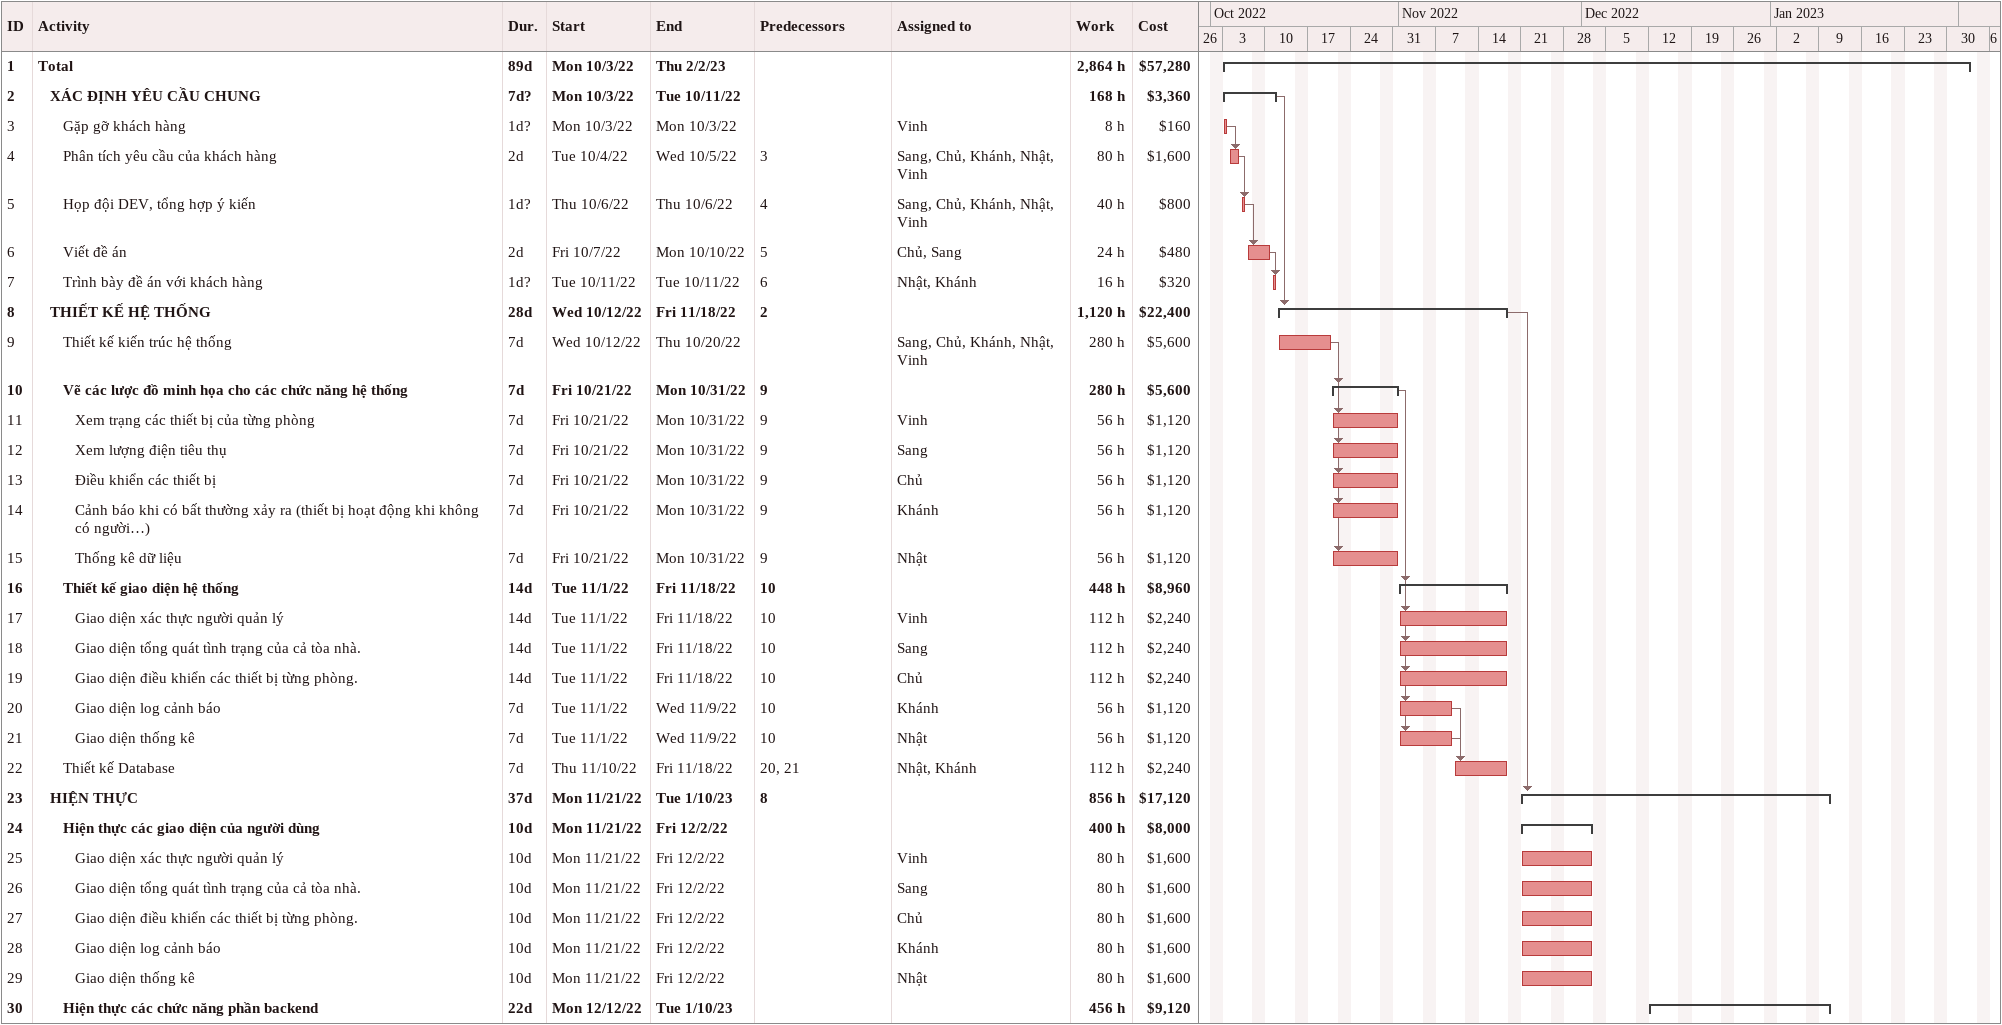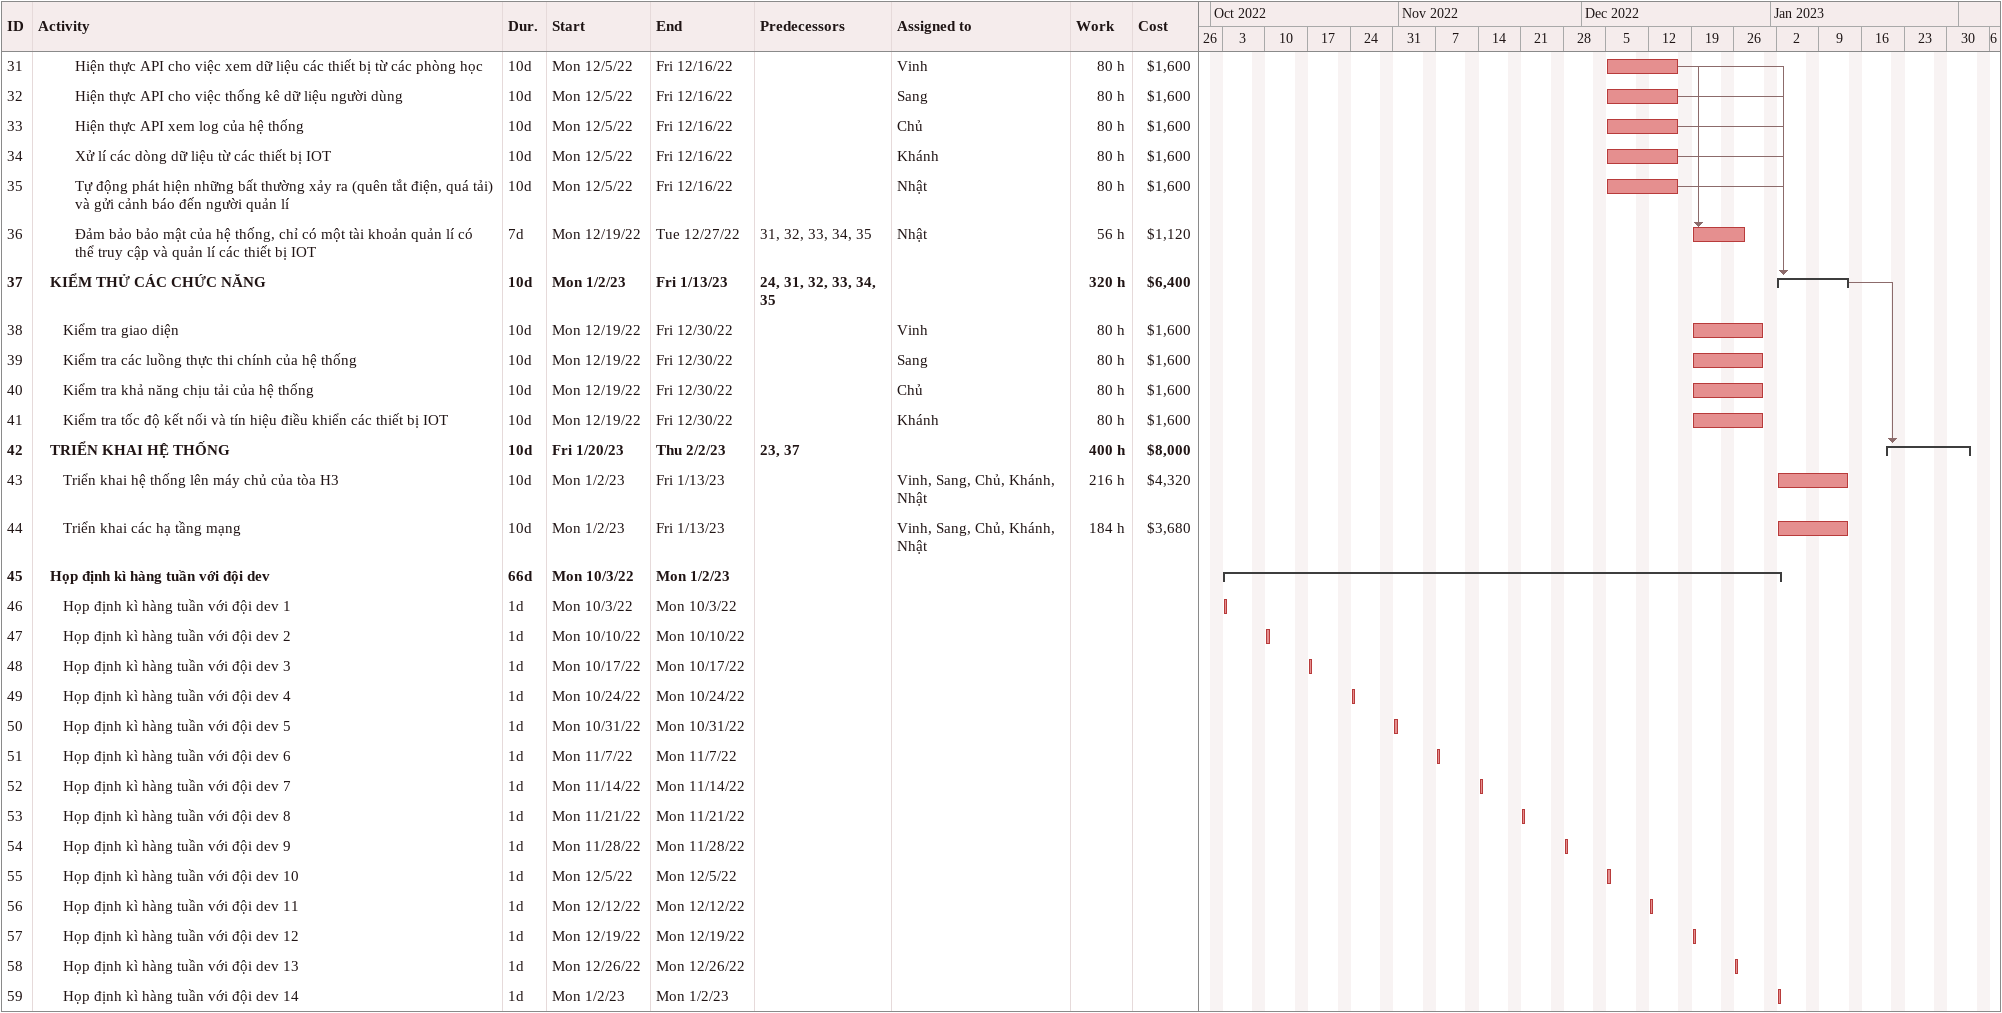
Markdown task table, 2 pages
| ID | Level | Task | Duration | Start | Finish | Predecessors | Resources | Work (h) | Cost ($) |
|---|---|---|---|---|---|---|---|---|---|
| 1 | 1 | **Total** | 89d | 2022-10-03 | 2023-02-02 |  |  | 2864 | 57280 |
| 2 | 2 | **XÁC ĐỊNH YÊU CẦU CHUNG** | 7d? | 2022-10-03 | 2022-10-11 |  |  | 168 | 3360 |
| 3 | 3 | Gặp gỡ khách hàng | 1d? | 2022-10-03 | 2022-10-03 |  | Vinh | 8 | 160 |
| 4 | 3 | Phân tích yêu cầu của khách hàng | 2d | 2022-10-04 | 2022-10-05 | 3 | Sang, Chủ, Khánh, Nhật, Vinh | 80 | 1600 |
| 5 | 3 | Họp đội DEV, tổng hợp ý kiến | 1d? | 2022-10-06 | 2022-10-06 | 4 | Sang, Chủ, Khánh, Nhật, Vinh | 40 | 800 |
| 6 | 3 | Viết đề án | 2d | 2022-10-07 | 2022-10-10 | 5 | Chủ, Sang | 24 | 480 |
| 7 | 3 | Trình bày đề án với khách hàng | 1d? | 2022-10-11 | 2022-10-11 | 6 | Nhật, Khánh | 16 | 320 |
| 8 | 2 | **THIẾT KẾ HỆ THỐNG** | 28d | 2022-10-12 | 2022-11-18 | 2 |  | 1120 | 22400 |
| 9 | 3 | Thiết kế kiến trúc hệ thống | 7d | 2022-10-12 | 2022-10-20 |  | Sang, Chủ, Khánh, Nhật, Vinh | 280 | 5600 |
| 10 | 3 | **Vẽ các lược đồ minh họa cho các chức năng hệ thống** | 7d | 2022-10-21 | 2022-10-31 | 9 |  | 280 | 5600 |
| 11 | 4 | Xem trạng các thiết bị của từng phòng | 7d | 2022-10-21 | 2022-10-31 | 9 | Vinh | 56 | 1120 |
| 12 | 4 | Xem lượng điện tiêu thụ | 7d | 2022-10-21 | 2022-10-31 | 9 | Sang | 56 | 1120 |
| 13 | 4 | Điều khiển các thiết bị | 7d | 2022-10-21 | 2022-10-31 | 9 | Chủ | 56 | 1120 |
| 14 | 4 | Cảnh báo khi có bất thường xảy ra (thiết bị hoạt động khi không có người…) | 7d | 2022-10-21 | 2022-10-31 | 9 | Khánh | 56 | 1120 |
| 15 | 4 | Thống kê dữ liệu | 7d | 2022-10-21 | 2022-10-31 | 9 | Nhật | 56 | 1120 |
| 16 | 3 | **Thiết kế giao diện hệ thống** | 14d | 2022-11-01 | 2022-11-18 | 10 |  | 448 | 8960 |
| 17 | 4 | Giao diện xác thực người quản lý | 14d | 2022-11-01 | 2022-11-18 | 10 | Vinh | 112 | 2240 |
| 18 | 4 | Giao diện tổng quát tình trạng của cả tòa nhà. | 14d | 2022-11-01 | 2022-11-18 | 10 | Sang | 112 | 2240 |
| 19 | 4 | Giao diện điều khiển các thiết bị từng phòng. | 14d | 2022-11-01 | 2022-11-18 | 10 | Chủ | 112 | 2240 |
| 20 | 4 | Giao diện log cảnh báo | 7d | 2022-11-01 | 2022-11-09 | 10 | Khánh | 56 | 1120 |
| 21 | 4 | Giao diện thống kê | 7d | 2022-11-01 | 2022-11-09 | 10 | Nhật | 56 | 1120 |
| 22 | 3 | Thiết kế Database | 7d | 2022-11-10 | 2022-11-18 | 20, 21 | Nhật, Khánh | 112 | 2240 |
| 23 | 2 | **HIỆN THỰC** | 37d | 2022-11-21 | 2023-01-10 | 8 |  | 856 | 17120 |
| 24 | 3 | **Hiện thực các giao diện của người dùng** | 10d | 2022-11-21 | 2022-12-02 |  |  | 400 | 8000 |
| 25 | 4 | Giao diện xác thực người quản lý | 10d | 2022-11-21 | 2022-12-02 |  | Vinh | 80 | 1600 |
| 26 | 4 | Giao diện tổng quát tình trạng của cả tòa nhà. | 10d | 2022-11-21 | 2022-12-02 |  | Sang | 80 | 1600 |
| 27 | 4 | Giao diện điều khiển các thiết bị từng phòng. | 10d | 2022-11-21 | 2022-12-02 |  | Chủ | 80 | 1600 |
| 28 | 4 | Giao diện log cảnh báo | 10d | 2022-11-21 | 2022-12-02 |  | Khánh | 80 | 1600 |
| 29 | 4 | Giao diện thống kê | 10d | 2022-11-21 | 2022-12-02 |  | Nhật | 80 | 1600 |
| 30 | 3 | **Hiện thực các chức năng phần backend** | 22d | 2022-12-12 | 2023-01-10 |  |  | 456 | 9120 |
| 31 | 4 | Hiện thực API cho việc xem dữ liệu các thiết bị từ các phòng học | 10d | 2022-12-05 | 2022-12-16 |  | Vinh | 80 | 1600 |
| 32 | 4 | Hiện thực API cho việc thống kê dữ liệu người dùng | 10d | 2022-12-05 | 2022-12-16 |  | Sang | 80 | 1600 |
| 33 | 4 | Hiện thực API xem log của hệ thống | 10d | 2022-12-05 | 2022-12-16 |  | Chủ | 80 | 1600 |
| 34 | 4 | Xử lí các dòng dữ liệu từ các thiết bị IOT | 10d | 2022-12-05 | 2022-12-16 |  | Khánh | 80 | 1600 |
| 35 | 4 | Tự động phát hiện những bất thường xảy ra (quên tắt điện, quá tải) và gửi cảnh báo đến người quản lí | 10d | 2022-12-05 | 2022-12-16 |  | Nhật | 80 | 1600 |
| 36 | 4 | Đảm bảo bảo mật của hệ thống, chỉ có một tài khoản quản lí có thể truy cập và quản lí các thiết bị IOT | 7d | 2022-12-19 | 2022-12-27 | 31, 32, 33, 34, 35 | Nhật | 56 | 1120 |
| 37 | 2 | **KIỂM THỬ CÁC CHỨC NĂNG** | 10d | 2023-01-02 | 2023-01-13 | 24, 31, 32, 33, 34, 35 |  | 320 | 6400 |
| 38 | 3 | Kiểm tra giao diện | 10d | 2022-12-19 | 2022-12-30 |  | Vinh | 80 | 1600 |
| 39 | 3 | Kiểm tra các luồng thực thi chính của hệ thống | 10d | 2022-12-19 | 2022-12-30 |  | Sang | 80 | 1600 |
| 40 | 3 | Kiểm tra khả năng chịu tải của hệ thống | 10d | 2022-12-19 | 2022-12-30 |  | Chủ | 80 | 1600 |
| 41 | 3 | Kiểm tra tốc độ kết nối và tín hiệu điều khiển các thiết bị IOT | 10d | 2022-12-19 | 2022-12-30 |  | Khánh | 80 | 1600 |
| 42 | 2 | **TRIỂN KHAI HỆ THỐNG** | 10d | 2023-01-20 | 2023-02-02 | 23, 37 |  | 400 | 8000 |
| 43 | 3 | Triển khai hệ thống lên máy chủ của tòa H3 | 10d | 2023-01-02 | 2023-01-13 |  | Vinh, Sang, Chủ, Khánh, Nhật | 216 | 4320 |
| 44 | 3 | Triển khai các hạ tầng mạng | 10d | 2023-01-02 | 2023-01-13 |  | Vinh, Sang, Chủ, Khánh, Nhật | 184 | 3680 |
| 45 | 2 | **Họp định kì hàng tuần với đội dev** | 66d | 2022-10-03 | 2023-01-02 |  |  |  |  |
| 46 | 3 | Họp định kì hàng tuần với đội dev 1 | 1d | 2022-10-03 | 2022-10-03 |  |  |  |  |
| 47 | 3 | Họp định kì hàng tuần với đội dev 2 | 1d | 2022-10-10 | 2022-10-10 |  |  |  |  |
| 48 | 3 | Họp định kì hàng tuần với đội dev 3 | 1d | 2022-10-17 | 2022-10-17 |  |  |  |  |
| 49 | 3 | Họp định kì hàng tuần với đội dev 4 | 1d | 2022-10-24 | 2022-10-24 |  |  |  |  |
| 50 | 3 | Họp định kì hàng tuần với đội dev 5 | 1d | 2022-10-31 | 2022-10-31 |  |  |  |  |
| 51 | 3 | Họp định kì hàng tuần với đội dev 6 | 1d | 2022-11-07 | 2022-11-07 |  |  |  |  |
| 52 | 3 | Họp định kì hàng tuần với đội dev 7 | 1d | 2022-11-14 | 2022-11-14 |  |  |  |  |
| 53 | 3 | Họp định kì hàng tuần với đội dev 8 | 1d | 2022-11-21 | 2022-11-21 |  |  |  |  |
| 54 | 3 | Họp định kì hàng tuần với đội dev 9 | 1d | 2022-11-28 | 2022-11-28 |  |  |  |  |
| 55 | 3 | Họp định kì hàng tuần với đội dev 10 | 1d | 2022-12-05 | 2022-12-05 |  |  |  |  |
| 56 | 3 | Họp định kì hàng tuần với đội dev 11 | 1d | 2022-12-12 | 2022-12-12 |  |  |  |  |
| 57 | 3 | Họp định kì hàng tuần với đội dev 12 | 1d | 2022-12-19 | 2022-12-19 |  |  |  |  |
| 58 | 3 | Họp định kì hàng tuần với đội dev 13 | 1d | 2022-12-26 | 2022-12-26 |  |  |  |  |
| 59 | 3 | Họp định kì hàng tuần với đội dev 14 | 1d | 2023-01-02 | 2023-01-02 |  |  |  |  |
